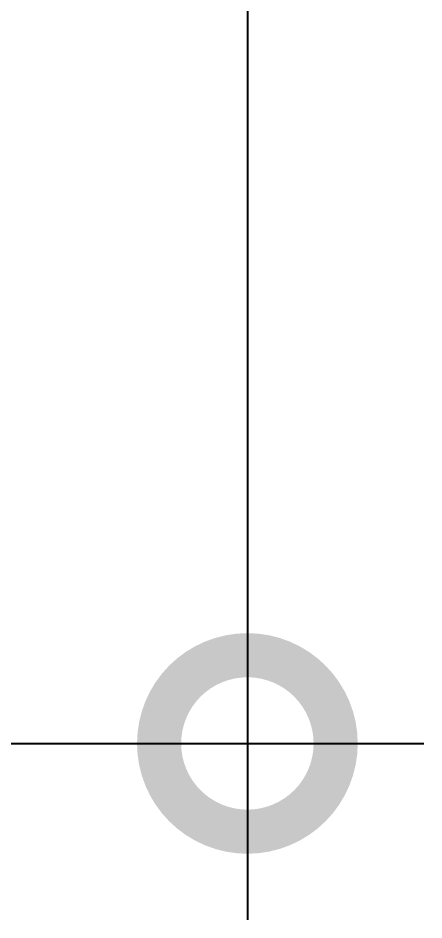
# Model space of a CAD drawing. Header units: metres. Extents: x -23 to 570, y -25 to 184.
# Drawn here: x 105.105 to 105.22, y -3.303 to -3.0475 of the extents above; entities that cross this region are included whole.
import ezdxf

# ---------------------------------------------------------------- set-up
doc = ezdxf.new("R2010")
doc.units = ezdxf.units.M
doc.header["$LTSCALE"] = 0.1
doc.layers.add('ARQ-DIM', color=2, linetype='Continuous')
doc.styles.add('Adesa', font='ARIALN.TTF')
doc.dimstyles.new('ADESA 1-0050', dxfattribs={"dimtxt": 0.1, "dimasz": 0.1, "dimexe": 0.05, "dimexo": 0.05, "dimgap": 0.03, "dimtad": 1, "dimdec": 1, "dimlfac": 100, "dimzin": 12, "dimtxsty": 'Adesa', "dimblk": 'DOTSMALL', "dimcen": 1, "dimdle": 0.05, "dimclrd": 1, "dimclre": 1, "dimclrt": 256, "dimazin": 3, "dimtm": 1e-09, "dimtfac": 1, "dimtdec": 1, "dimtmove": 1, "dimatfit": 0, "dimldrblk": 'DOTSMALL', "dimfxl": 0.8, "dimtvp": 2, "dimtolj": 1, "dimtzin": 0, "dimarcsym": 0})

# ---------------------------------------------------------------- blocks, each defined once
blk = doc.blocks.new('_DotSmall')
at = {"color": 0, "linetype": 'ByBlock', "const_width": 0.5}
blk.add_lwpolyline([(-0.0625, 0, 1), (0.0625, 0, 1)], format="xyb", close=True, dxfattribs=at)
blk = doc.blocks.new('*D734')
at = {"layer": 'ARQ-DIM', "color": 1, "lineweight": -2, "transparency": 16777216}
for p, q in [((102.39502, -3.00998), (102.39502, -3.30298)), ((105.16998, -3.00998), (105.16998, -3.30298)), ((102.34502, -3.25298), (105.21998, -3.25298))]:
    blk.add_line(p, q, dxfattribs=at)
at = {"layer": 'Defpoints', "color": 0, "transparency": 16777216}
for p in [(102.39502, -2.95998), (105.16998, -2.95998), (105.16998, -3.25298)]:
    blk.add_point(p, dxfattribs=at)
at = {"layer": 'ARQ-DIM', "color": 1, "lineweight": -2, "transparency": 16777216, "xscale": 0.1, "yscale": 0.1, "zscale": 0.1, "rotation": 180}
blk.add_blockref('_DotSmall', (102.39502, -3.25298), dxfattribs=at)
at = {"layer": 'ARQ-DIM', "color": 1, "lineweight": -2, "transparency": 16777216, "xscale": 0.1, "yscale": 0.1, "zscale": 0.1}
blk.add_blockref('_DotSmall', (105.16998, -3.25298), dxfattribs=at)
at = {"layer": 'ARQ-DIM', "transparency": 16777216, "insert": (103.7825, -3.16289), "char_height": 0.1, "attachment_point": 5, "style": 'Adesa'}
blk.add_mtext('\\A1;277,5', dxfattribs=at)

msp = doc.modelspace()

# ---------------------------------------------------------------- dimensions: what is measured, and where the dimension line sits
at = {"layer": 'ARQ-DIM'}
dim = msp.add_linear_dim(base=(105.16998, -3.25298), p1=(102.39502, -2.95998), p2=(105.16998, -2.95998), dimstyle='ADESA 1-0050', dxfattribs=at)
dim.commit()
dim.dimension.update_dxf_attribs({"geometry": '*D734', "text_midpoint": (103.7825, -3.16289)})

doc.saveas('drawing.dxf')
